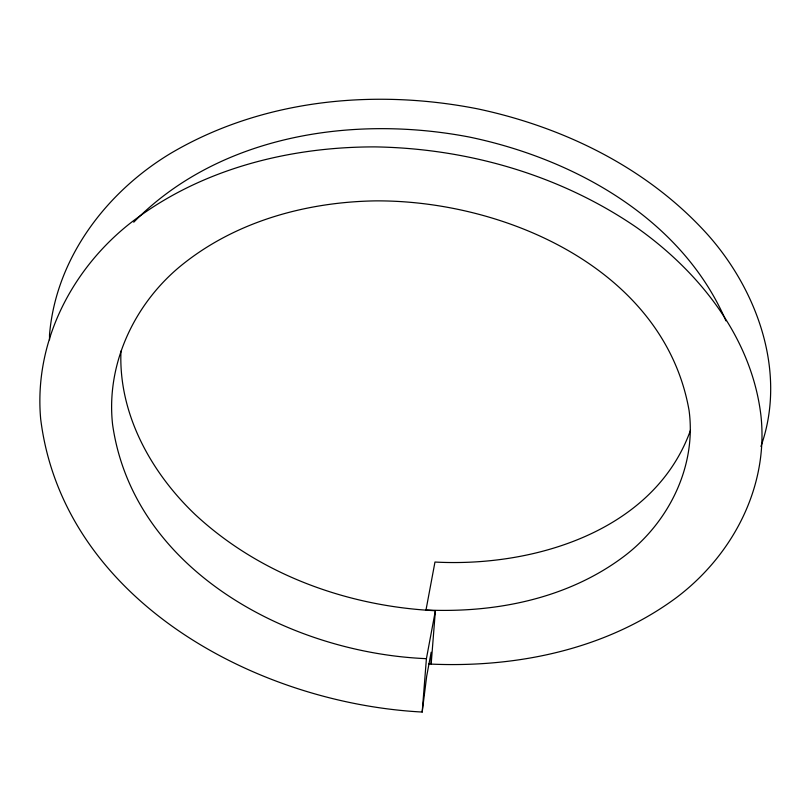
<?xml version="1.0" encoding="UTF-8"?>
<svg xmlns="http://www.w3.org/2000/svg" width="811" height="811" viewBox="0 0 811 811"><rect width="100%" height="100%" fill="white"/><g stroke="black" fill="none" stroke-linecap="round" stroke-linejoin="round"><path stroke-width="1.22" d="M428.705 663.854L431.168 664.108C516.627 667.818 605.645 649.601 675.553 598.265C732.171 556.011 768.656 487.553 760.982 415.992C751.888 337.761 699.457 271.857 636.747 227.577C560.168 174.994 467.521 148.342 374.976 146.892C287.52 146.781 197.772 169.793 128.341 224.718C70.324 271.371 33.9 343.752 40.672 418.973C62.994 599.471 255.678 703.269 422.196 712.038L426.414 658.664L435.385 610.724C347.676 606.385 260.007 574.827 195.177 514.539C150.887 472.357 118.315 413.63 120.971 351.102M435.385 610.724L431.168 664.108L431.168 652.226L426.687 676.192L422.196 712.038M690.485 430.296C654.092 531.59 533.101 567.335 434.97 562.043L425.998 609.984C495.399 613.136 568.045 598.69 624.348 556.103C668.7 522.406 696.659 466.497 689.056 410.356C664.25 269.597 505.192 200.094 375.463 200.875C305.554 202.01 234.105 221.758 179.545 266.88C133.835 305.027 105.917 364.697 112.597 424.609C133.592 571.116 290.581 653.058 426.414 658.664M760.931 446.425C786.964 373.192 757.991 291.565 708.327 235.352C648.526 168.566 564.689 127.388 477.831 108.897C374.479 88.47 262.237 99.206 170.472 153.482C106.129 192.237 55.837 258.425 49.522 334.811L49.542 339.809M133.744 222.204C219.365 134.91 353.14 114.746 469.245 137.029C574.31 158.844 681.808 218.554 725.946 320.852"/></g></svg>
